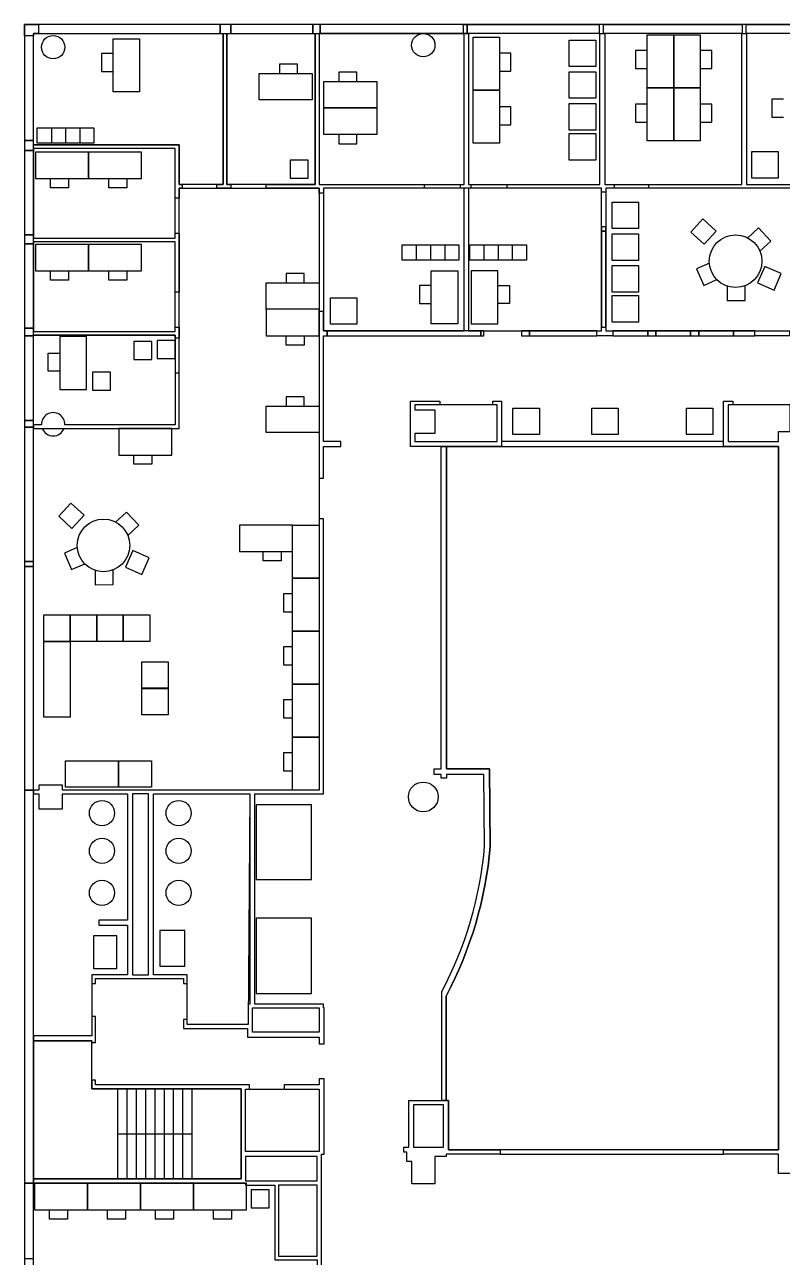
# Model space of a CAD drawing. Extents: x -199 to 9291, y 516 to 6424.
# Drawn here: x -199 to 1780, y 3204 to 6424 of the extents above; entities that cross this region are included whole.
import ezdxf

# ---------------------------------------------------------------- set-up
doc = ezdxf.new("R2010")
doc.units = 0
doc.header["$MEASUREMENT"] = 0
for name, color, linetype in [('0_VOID', 7, 'CONTINUOUS'), ('CHAIR', 142, 'CONTINUOUS'), ('ELEVATORS_PRIMARY', 222, 'CONTINUOUS'), ('ENTRANCE', 2, 'CONTINUOUS'), ('FLOOR', 3, 'CONTINUOUS'), ('FURNITURE', 2, 'CONTINUOUS'), ('OFFICES', 1, 'CONTINUOUS'), ('STAIRS', 2, 'CONTINUOUS'), ('TOILETS', 40, 'CONTINUOUS'), ('WALLS', 6, 'CONTINUOUS')]:
    doc.layers.add(name, color=color, linetype=linetype)

msp = doc.modelspace()

# ---------------------------------------------------------------- linework, layer by layer
at = {"layer": '0_VOID'}
for points in [[(1035, 5431), (820.4, 5431), (820.4, 5418), (872.4, 5418), (872.4, 5356.2), (820.4, 5356.2), (820.4, 5335.1), (1035, 5335.1)], [(1800.6, 5431), (1638.1, 5431), (1638.1, 5335.1), (1769.7, 5335.1), (1769.7, 5361.1), (1800.6, 5361.1)], [(82.4, 3942), (124.6, 3942), (124.6, 4415), (82.4, 4415)], [(396.1, 3855.8), (570, 3855.8), (570, 3792.4), (396.1, 3792.4)], [(378.2, 3642.9), (570, 3642.9), (570, 3480.3), (378.2, 3480.3)], [(565.2, 3467.3), (378.2, 3467.3), (378.2, 3403.9), (565.2, 3403.9)], [(464.4, 3207.2), (565.2, 3207.2), (565.2, 3392.5), (464.4, 3392.5)]]:
    msp.add_lwpolyline(points, close=True, dxfattribs=at)
msp.add_lwpolyline([(1769.7, 3485.2), (1626.7, 3485.2), (1043.1, 3485.2), (908.2, 3485.2), (908.2, 3613.6), (901.7, 3613.6), (901.7, 3886.1, 0.100693), (1017.1, 4276.8), (1015.5, 4480), (903.3, 4480), (903.3, 5322.1), (1046.3, 5322.1), (1626.7, 5322.1), (1769.7, 5322.1)], format="xyb", close=True, dxfattribs=at)
at = {"layer": 'CHAIR'}
for points in [[(32.1, 6348.8), (1.5, 6348.8), (1.5, 6301.8), (32.1, 6301.8)], [(1041.3, 6302.6), (1071.3, 6302.6), (1071.3, 6349.6)], [(1071.3, 6349.6), (1041.3, 6349.6)], [(1427.4, 6356.3), (1396.8, 6356.3), (1396.8, 6309.3), (1427.4, 6309.3)], [(1565.8, 6309.3), (1595.8, 6309.3), (1595.8, 6356.3)], [(1595.8, 6356.3), (1565.8, 6356.3)], [(513.9, 6320.9), (466.9, 6320.9), (466.9, 6296.7)], [(513.9, 6296.7), (513.9, 6320.9)], [(668.4, 6300.2), (621.4, 6300.2), (621.4, 6275.9)], [(668.4, 6275.9), (668.4, 6300.2)], [(1427.4, 6216.3), (1396.8, 6216.3), (1396.8, 6169.3), (1427.4, 6169.3)], [(1565.8, 6169.3), (1595.8, 6169.3), (1595.8, 6216.3)], [(1595.8, 6216.3), (1565.8, 6216.3)], [(1782.8, 6229.9), (1752.2, 6229.9), (1752.2, 6182.9), (1782.8, 6182.9)], [(1041.3, 6162.6), (1071.3, 6162.6), (1071.3, 6209.6)], [(1071.3, 6209.6), (1041.3, 6209.6)], [(-166.2, 6154.5), (-17.9, 6154.5), (-17.9, 6114.9), (-166.2, 6114.9), (-166.2, 6154.5)], [(-129.1, 6154.5), (-129.1, 6114.9)], [(-129.1, 6154.5), (-129.1, 6114.9)], [(-92, 6154.5), (-92, 6114.9)], [(-92, 6154.5), (-92, 6114.9)], [(-54.9, 6154.5), (-54.9, 6114.9)], [(-54.9, 6154.5), (-54.9, 6114.9)], [(621.4, 6137.5), (621.4, 6113.3), (668.4, 6113.3), (668.4, 6137.5)], [(541.5, 6070.6), (494.5, 6070.6), (494.5, 6023.6), (541.5, 6023.6), (541.5, 6070.6)], [(-84.2, 5997.8), (-131.2, 5997.8), (-131.2, 6022)], [(-84.2, 6022), (-84.2, 5997.8)], [(67.8, 5997.8), (20.8, 5997.8), (20.8, 6022)], [(67.8, 6022), (67.8, 5997.8)], [(1575.5, 5850.5), (1607.4, 5885), (1572.8, 5916.9), (1541, 5882.3), (1575.5, 5850.5)], [(1721.3, 5832.6), (1749.9, 5859), (1718, 5893.5), (1689.5, 5867.2)], [(1589.4, 5800.8), (1555.8, 5786.1), (1574.7, 5743), (1608.9, 5758.1)], [(-84.2, 5756.7), (-131.2, 5756.7), (-131.2, 5781)], [(-84.2, 5781), (-84.2, 5756.7)], [(67.8, 5756.7), (20.8, 5756.7), (20.8, 5781)], [(67.8, 5781), (67.8, 5756.7)], [(531.5, 5774.1), (484.5, 5774.1), (484.5, 5749.9)], [(531.5, 5749.9), (531.5, 5774.1)], [(1734.2, 5792.6), (1715.3, 5749.5), (1758.4, 5730.7), (1777.2, 5773.8), (1734.2, 5792.6)], [(863.1, 5742.8), (832.5, 5742.8), (832.5, 5695.8), (863.1, 5695.8)], [(1036.8, 5742.8), (1067.4, 5742.8), (1067.4, 5695.8), (1036.8, 5695.8)], [(1636.1, 5741.1), (1636.1, 5703.7), (1683.1, 5703.7), (1683.1, 5742.4)], [(531.5, 5587.2), (484.5, 5587.2), (484.5, 5611.5)], [(531.5, 5611.5), (531.5, 5587.2)], [(133, 5596.3), (86, 5596.3), (86, 5549.3), (133, 5549.3), (133, 5596.3)], [(194, 5598.7), (147, 5598.7), (147, 5551.7), (194, 5551.7), (194, 5598.7)], [(-106.9, 5519.2), (-137.2, 5519.2), (-137.2, 5566.2)], [(-137.2, 5566.2), (-106.9, 5566.2)], [(24.9, 5516.6), (-22, 5516.6), (-22, 5469.6), (24.9, 5469.6), (24.9, 5516.6)], [(531.5, 5452), (484.5, 5452), (484.5, 5427.8)], [(531.5, 5427.8), (531.5, 5452)], [(133.6, 5275.8), (86.6, 5275.8), (86.6, 5300)], [(133.6, 5300), (133.6, 5275.8)], [(-75.4, 5108), (-43.5, 5142.6), (-78.1, 5174.4), (-109.9, 5139.8), (-75.4, 5108)], [(70.4, 5090.1), (99, 5116.5), (67.1, 5151.1), (38.6, 5124.7)], [(-61.5, 5058.3), (-95.1, 5043.6), (-76.2, 5000.6), (-42, 5015.6)], [(83.3, 5050.1), (64.4, 5007.1), (107.5, 4988.2), (126.3, 5031.3), (83.3, 5050.1)], [(471.1, 5023.4), (424.1, 5023.4), (424.1, 5047.6)], [(471.1, 5047.6), (471.1, 5023.4)], [(-14.8, 4998.6), (-14.8, 4961.2), (32.2, 4961.3), (32.2, 4999.9)], [(500.8, 4937.3), (477.3, 4937.3)], [(477.3, 4937.3), (477.3, 4890.3), (500.8, 4890.3)], [(-79.8, 4882.1), (-79.8, 4812.9), (-149, 4812.9), (-149, 4882.1), (-79.8, 4882.1)], [(-79.8, 4882.1), (-79.8, 4812.9), (-149, 4812.9), (-149, 4882.1), (-79.8, 4882.1)], [(-10.6, 4882.1), (-10.6, 4812.9), (-79.8, 4812.9), (-79.8, 4882.1), (-10.6, 4882.1)], [(-10.6, 4882.1), (-10.6, 4812.9), (-79.8, 4812.9), (-79.8, 4882.1), (-10.6, 4882.1)], [(58.6, 4882.1), (58.6, 4812.9), (-10.6, 4812.9), (-10.6, 4882.1), (58.6, 4882.1)], [(58.6, 4882.1), (58.6, 4812.9), (-10.6, 4812.9), (-10.6, 4882.1), (58.6, 4882.1)], [(127.8, 4882.1), (127.8, 4812.9), (58.6, 4812.9), (58.6, 4882.1), (127.8, 4882.1)], [(127.8, 4882.1), (127.8, 4812.9), (58.6, 4812.9), (58.6, 4882.1), (127.8, 4882.1)], [(-79.8, 4812.9), (-79.8, 4614.7), (-149, 4614.7), (-149, 4812.9), (-79.8, 4812.9)], [(-79.8, 4812.9), (-79.8, 4614.7), (-149, 4614.7), (-149, 4812.9), (-79.8, 4812.9)], [(500.8, 4798.9), (477.3, 4798.9)], [(477.3, 4798.9), (477.3, 4751.9), (500.8, 4751.9)], [(176.2, 4760.1), (176.2, 4690.9), (107, 4690.9), (107, 4760.1), (176.2, 4760.1)], [(176.2, 4760.1), (176.2, 4690.9), (107, 4690.9), (107, 4760.1), (176.2, 4760.1)], [(176.2, 4690.4), (176.2, 4621.2), (107, 4621.2), (107, 4690.4), (176.2, 4690.4)], [(500.8, 4660.5), (477.3, 4660.5)], [(477.3, 4660.5), (477.3, 4613.5), (500.8, 4613.5)], [(500.8, 4522), (477.3, 4522)], [(477.3, 4522), (477.3, 4475.1), (500.8, 4475.1)], [(440, 3380.5), (393, 3380.5), (393, 3333.5), (440, 3333.5), (440, 3380.5)], [(-87.1, 3303.9), (-134.1, 3303.9), (-134.1, 3328.2)], [(-87.1, 3328.2), (-87.1, 3303.9)], [(64.9, 3303.9), (17.9, 3303.9), (17.9, 3328.2)], [(64.9, 3328.2), (64.9, 3303.9)], [(189.7, 3303.9), (142.7, 3303.9), (142.7, 3328.2)], [(189.7, 3328.2), (189.7, 3303.9)], [(341.7, 3303.9), (294.7, 3303.9), (294.7, 3328.2)], [(341.7, 3328.2), (341.7, 3303.9)]]:
    msp.add_lwpolyline(points, dxfattribs=at)
at = {"layer": 'ELEVATORS_PRIMARY'}
for points in [[(550.5, 4385.8), (405.9, 4385.8), (405.9, 4190.7), (550.5, 4190.7)], [(405.9, 3893.2), (550.5, 3893.2), (550.5, 4089.9), (405.9, 4089.9)]]:
    msp.add_lwpolyline(points, close=True, dxfattribs=at)
at = {"layer": 'ENTRANCE'}
for points in [[(550.5, 4385.8), (405.9, 4385.8), (405.9, 4190.7), (550.5, 4190.7)], [(405.9, 3893.2), (550.5, 3893.2), (550.5, 4089.9), (405.9, 4089.9)]]:
    msp.add_lwpolyline(points, close=True, dxfattribs=at)
at = {"layer": 'FLOOR'}
msp.add_lwpolyline([(-198.9, 1423.9), (4799.9, 1423.9), (4799.9, 1581.6), (5206.3, 1581.6), (5206.3, 516), (9290.6, 516), (9290.6, 6307.2), (5206.3, 6307.2), (5206.3, 5912.2), (4799.9, 5912.2), (4799.9, 6424.3), (-198.9, 6424.3)], close=True, dxfattribs=at)
at = {"layer": 'FURNITURE'}
for points in [[(101.3, 6249), (32.1, 6249), (32.1, 6387.4), (101.3, 6387.4), (101.3, 6249)], [(101.3, 6249), (32.1, 6249), (32.1, 6387.4), (101.3, 6387.4), (101.3, 6249)], [(1041.3, 6252.8), (972.1, 6252.8), (972.1, 6391.2), (1041.3, 6391.2), (1041.3, 6252.8)], [(1041.3, 6252.8), (972.1, 6252.8), (972.1, 6391.2), (1041.3, 6391.2), (1041.3, 6252.8)], [(1292.6, 6383.9), (1292.6, 6314.7), (1223.4, 6314.7), (1223.4, 6383.9), (1292.6, 6383.9)], [(1292.6, 6383.9), (1292.6, 6314.7), (1223.4, 6314.7), (1223.4, 6383.9), (1292.6, 6383.9)], [(1496.6, 6259.5), (1427.4, 6259.5), (1427.4, 6397.9), (1496.6, 6397.9), (1496.6, 6259.5)], [(1496.6, 6259.5), (1427.4, 6259.5), (1427.4, 6397.9), (1496.6, 6397.9), (1496.6, 6259.5)], [(1565.8, 6259.5), (1496.6, 6259.5), (1496.6, 6397.9), (1565.8, 6397.9), (1565.8, 6259.5)], [(1565.8, 6259.5), (1496.6, 6259.5), (1496.6, 6397.9), (1565.8, 6397.9), (1565.8, 6259.5)], [(552.4, 6296.7), (552.4, 6227.5), (414, 6227.5), (414, 6296.7), (552.4, 6296.7)], [(552.4, 6296.7), (552.4, 6227.5), (414, 6227.5), (414, 6296.7), (552.4, 6296.7)], [(1292.6, 6301), (1292.6, 6231.8), (1223.4, 6231.8), (1223.4, 6301), (1292.6, 6301)], [(1292.6, 6301), (1292.6, 6231.8), (1223.4, 6231.8), (1223.4, 6301), (1292.6, 6301)], [(720.5, 6275.9), (720.5, 6206.7), (582.1, 6206.7), (582.1, 6275.9), (720.5, 6275.9)], [(720.5, 6275.9), (720.5, 6206.7), (582.1, 6206.7), (582.1, 6275.9), (720.5, 6275.9)], [(1041.3, 6114.4), (972.1, 6114.4), (972.1, 6252.8), (1041.3, 6252.8), (1041.3, 6114.4)], [(1041.3, 6114.4), (972.1, 6114.4), (972.1, 6252.8), (1041.3, 6252.8), (1041.3, 6114.4)], [(1496.6, 6121.1), (1427.4, 6121.1), (1427.4, 6259.5), (1496.6, 6259.5), (1496.6, 6121.1)], [(1496.6, 6121.1), (1427.4, 6121.1), (1427.4, 6259.5), (1496.6, 6259.5), (1496.6, 6121.1)], [(1565.8, 6121.1), (1496.6, 6121.1), (1496.6, 6259.5), (1565.8, 6259.5), (1565.8, 6121.1)], [(1565.8, 6121.1), (1496.6, 6121.1), (1496.6, 6259.5), (1565.8, 6259.5), (1565.8, 6121.1)], [(1292.6, 6218.1), (1292.6, 6148.9), (1223.4, 6148.9), (1223.4, 6218.1), (1292.6, 6218.1)], [(1292.6, 6218.1), (1292.6, 6148.9), (1223.4, 6148.9), (1223.4, 6218.1), (1292.6, 6218.1)], [(720.5, 6206.7), (720.5, 6137.5), (582.1, 6137.5), (582.1, 6206.7), (720.5, 6206.7)], [(720.5, 6206.7), (720.5, 6137.5), (582.1, 6137.5), (582.1, 6206.7), (720.5, 6206.7)], [(1292.6, 6139.9), (1292.6, 6070.6), (1223.4, 6070.6), (1223.4, 6139.9), (1292.6, 6139.9)], [(1292.6, 6139.9), (1292.6, 6070.6), (1223.4, 6070.6), (1223.4, 6139.9), (1292.6, 6139.9)], [(-32.1, 6022), (-32.1, 6091.2), (-170.5, 6091.2), (-170.5, 6022), (-32.1, 6022)], [(-32.1, 6022), (-32.1, 6091.2), (-170.5, 6091.2), (-170.5, 6022), (-32.1, 6022)], [(106.3, 6022), (106.3, 6091.2), (-32.1, 6091.2), (-32.1, 6022), (106.3, 6022)], [(106.3, 6022), (106.3, 6091.2), (-32.1, 6091.2), (-32.1, 6022), (106.3, 6022)], [(1769.2, 6092.8), (1769.2, 6023.6), (1700, 6023.6), (1700, 6092.8), (1769.2, 6092.8)], [(1404.4, 5960.6), (1404.4, 5891.4), (1335.2, 5891.4), (1335.2, 5960.6), (1404.4, 5960.6)], [(1404.4, 5960.6), (1404.4, 5891.4), (1335.2, 5891.4), (1335.2, 5960.6), (1404.4, 5960.6)], [(1404.4, 5877.7), (1404.4, 5808.5), (1335.2, 5808.5), (1335.2, 5877.7), (1404.4, 5877.7)], [(1404.4, 5877.7), (1404.4, 5808.5), (1335.2, 5808.5), (1335.2, 5877.7), (1404.4, 5877.7)], [(-32.1, 5781), (-32.1, 5850.2), (-170.5, 5850.2), (-170.5, 5781), (-32.1, 5781)], [(-32.1, 5781), (-32.1, 5850.2), (-170.5, 5850.2), (-170.5, 5781), (-32.1, 5781)], [(106.3, 5781), (106.3, 5850.2), (-32.1, 5850.2), (-32.1, 5781), (106.3, 5781)], [(106.3, 5781), (106.3, 5850.2), (-32.1, 5850.2), (-32.1, 5781), (106.3, 5781)], [(786.9, 5848.7), (935.2, 5848.7), (935.2, 5809.2), (786.9, 5809.2), (786.9, 5848.7)], [(824, 5848.7), (824, 5809.2)], [(824, 5848.7), (824, 5809.2)], [(861.1, 5848.7), (861.1, 5809.2)], [(861.1, 5848.7), (861.1, 5809.2)], [(898.2, 5848.7), (898.2, 5809.2)], [(898.2, 5848.7), (898.2, 5809.2)], [(963.4, 5848.7), (1111.7, 5848.7), (1111.7, 5809.2), (963.4, 5809.2), (963.4, 5848.7)], [(1000.5, 5848.7), (1000.5, 5809.2)], [(1000.5, 5848.7), (1000.5, 5809.2)], [(1037.6, 5848.7), (1037.6, 5809.2)], [(1037.6, 5848.7), (1037.6, 5809.2)], [(1074.7, 5848.7), (1074.7, 5809.2)], [(1074.7, 5848.7), (1074.7, 5809.2)], [(932.3, 5643), (863.1, 5643), (863.1, 5781.4), (932.3, 5781.4), (932.3, 5643)], [(932.3, 5643), (863.1, 5643), (863.1, 5781.4), (932.3, 5781.4), (932.3, 5643)], [(967.6, 5643), (1036.8, 5643), (1036.8, 5781.4), (967.6, 5781.4), (967.6, 5643)], [(967.6, 5643), (1036.8, 5643), (1036.8, 5781.4), (967.6, 5781.4), (967.6, 5643)], [(1404.4, 5794.8), (1404.4, 5725.6), (1335.2, 5725.6), (1335.2, 5794.8), (1404.4, 5794.8)], [(1404.4, 5794.8), (1404.4, 5725.6), (1335.2, 5725.6), (1335.2, 5794.8), (1404.4, 5794.8)], [(570, 5749.9), (570, 5680.7), (431.6, 5680.7), (431.6, 5749.9), (570, 5749.9)], [(570, 5749.9), (570, 5680.7), (431.6, 5680.7), (431.6, 5749.9), (570, 5749.9)], [(669, 5710.6), (669, 5641.4), (599.8, 5641.4), (599.8, 5710.6), (669, 5710.6)], [(1404.4, 5716.5), (1404.4, 5647.3), (1335.2, 5647.3), (1335.2, 5716.5), (1404.4, 5716.5)], [(1404.4, 5716.5), (1404.4, 5647.3), (1335.2, 5647.3), (1335.2, 5716.5), (1404.4, 5716.5)], [(570, 5611.5), (570, 5680.7), (431.6, 5680.7), (431.6, 5611.5), (570, 5611.5)], [(570, 5611.5), (570, 5680.7), (431.6, 5680.7), (431.6, 5611.5), (570, 5611.5)], [(-106.9, 5470.8), (-37.7, 5470.8), (-37.7, 5609.2), (-106.9, 5609.2), (-106.9, 5470.8)], [(570, 5427.8), (570, 5358.6), (431.6, 5358.6), (431.6, 5427.8), (570, 5427.8)], [(570, 5427.8), (570, 5358.6), (431.6, 5358.6), (431.6, 5427.8), (570, 5427.8)], [(1145.6, 5422.6), (1145.6, 5353.3), (1076.4, 5353.3), (1076.4, 5422.6), (1145.6, 5422.6)], [(1351.5, 5422.6), (1351.5, 5353.3), (1282.3, 5353.3), (1282.3, 5422.6), (1351.5, 5422.6)], [(1598.6, 5422.6), (1598.6, 5353.3), (1529.4, 5353.3), (1529.4, 5422.6), (1598.6, 5422.6)], [(185.7, 5300), (185.7, 5369.2), (47.3, 5369.2), (47.3, 5300), (185.7, 5300)], [(185.7, 5300), (185.7, 5369.2), (47.3, 5369.2), (47.3, 5300), (185.7, 5300)], [(500.8, 5047.6), (500.8, 5116.8), (362.4, 5116.8), (362.4, 5047.6), (500.8, 5047.6)], [(500.8, 5047.6), (500.8, 5116.8), (362.4, 5116.8), (362.4, 5047.6), (500.8, 5047.6)], [(500.8, 5116.8), (570, 5116.8), (570, 4978.4), (500.8, 4978.4), (500.8, 5116.8)], [(500.8, 5116.8), (570, 5116.8), (570, 4978.4), (500.8, 4978.4), (500.8, 5116.8)], [(500.8, 4978.4), (570, 4978.4), (570, 4840), (500.8, 4840), (500.8, 4978.4)], [(500.8, 4978.4), (570, 4978.4), (570, 4840), (500.8, 4840), (500.8, 4978.4)], [(500.8, 4840), (570, 4840), (570, 4701.6), (500.8, 4701.6), (500.8, 4840)], [(500.8, 4840), (570, 4840), (570, 4701.6), (500.8, 4701.6), (500.8, 4840)], [(500.8, 4701.6), (570, 4701.6), (570, 4563.2), (500.8, 4563.2), (500.8, 4701.6)], [(500.8, 4701.6), (570, 4701.6), (570, 4563.2), (500.8, 4563.2), (500.8, 4701.6)], [(500.8, 4563.2), (570, 4563.2), (570, 4424.8), (500.8, 4424.8), (500.8, 4563.2)], [(500.8, 4563.2), (570, 4563.2), (570, 4424.8), (500.8, 4424.8), (500.8, 4563.2)], [(46.1, 4501.1), (46.1, 4431.9), (-92.3, 4431.9), (-92.3, 4501.1), (46.1, 4501.1)], [(46.1, 4501.1), (46.1, 4431.9), (-92.3, 4431.9), (-92.3, 4501.1), (46.1, 4501.1)], [(46.1, 4431.9), (46.1, 4501.1), (132.7, 4501.1), (132.7, 4431.9), (46.1, 4431.9)], [(46.1, 4431.9), (46.1, 4501.1), (132.7, 4501.1), (132.7, 4431.9), (46.1, 4431.9)], [(-35, 3328.2), (-35, 3397.4), (-173.4, 3397.4), (-173.4, 3328.2), (-35, 3328.2)], [(-35, 3328.2), (-35, 3397.4), (-173.4, 3397.4), (-173.4, 3328.2), (-35, 3328.2)], [(103.4, 3328.2), (103.4, 3397.4), (-35, 3397.4), (-35, 3328.2), (103.4, 3328.2)], [(103.4, 3328.2), (103.4, 3397.4), (-35, 3397.4), (-35, 3328.2), (103.4, 3328.2)], [(241.8, 3328.2), (241.8, 3397.4), (103.4, 3397.4), (103.4, 3328.2), (241.8, 3328.2)], [(241.8, 3328.2), (241.8, 3397.4), (103.4, 3397.4), (103.4, 3328.2), (241.8, 3328.2)], [(380.2, 3328.2), (380.2, 3397.4), (241.8, 3397.4), (241.8, 3328.2), (380.2, 3328.2)], [(380.2, 3328.2), (380.2, 3397.4), (241.8, 3397.4), (241.8, 3328.2), (380.2, 3328.2)]]:
    msp.add_lwpolyline(points, dxfattribs=at)
for centre in [(1657.9, 5806.3), (7, 5063.8)]:
    msp.add_circle(centre, 68.7, dxfattribs=at)
at = {"layer": 'OFFICES'}
for points in [[(319.7, 6006.5), (204.3, 6006.5), (204.3, 6110.5), (-176.1, 6110.5), (-176.1, 6401.5), (319.7, 6401.5)], [(560.3, 6006.5), (329.5, 6006.5), (329.5, 6401.5), (560.3, 6401.5)], [(948.8, 6401.5), (570, 6401.5), (570, 6006.5), (948.8, 6006.5)], [(960.2, 6006.5), (1303.2, 6006.5), (1303.2, 6401.5), (960.2, 6401.5)], [(1673.8, 6401.5), (1316.2, 6401.5), (1316.2, 6006.5), (1673.8, 6006.5)], [(1686.8, 6006.5), (2031.5, 6006.5), (2031.5, 6401.5), (1686.8, 6401.5)], [(-176.1, 5866.7), (194.5, 5866.7), (194.5, 6100.8), (-176.1, 6100.8)], [(570, 5996.7), (570, 4424.8), (-99.7, 4424.8), (-99.7, 4437.8), (-161.5, 4437.8), (-161.5, 4424.8), (-176.1, 4424.8), (-176.1, 5369.2), (-152.8, 5369.2), (204.3, 5369.2), (204.3, 5996.7)], [(948.8, 5996.7), (581.4, 5996.7), (581.4, 5624.5), (948.8, 5624.5)], [(1308.1, 5996.7), (960.2, 5996.7), (960.2, 5624.5), (1308.1, 5624.5)], [(2029.8, 5996.7), (1319.4, 5996.7), (1319.4, 5624.5), (2029.8, 5624.5)], [(194.5, 5856.9), (-176.1, 5856.9), (-176.1, 5622.8), (194.5, 5622.8)], [(565.2, 3052.8), (558.7, 3052.8), (466, 3052.8), (241.7, 3052.8), (-176.1, 3052.8), (-176.1, 3184.4), (-176.1, 3200.7), (-176.1, 3397.4), (378.2, 3397.4), (378.2, 3392.5), (454.6, 3392.5), (454.6, 3197.4), (565.2, 3197.4)]]:
    msp.add_lwpolyline(points, close=True, dxfattribs=at)
msp.add_lwpolyline([(194.5, 5513.9), (194.5, 5379), (-93.9, 5379, 1.041042), (-154.8, 5379), (-176.1, 5379), (-176.1, 5390.4), (-176.1, 5611.5), (-176.1, 5613.1), (194.5, 5613.1), (194.5, 5605)], format="xyb", close=True, dxfattribs=at)
at = {"layer": 'STAIRS'}
for p, q in [((43.9, 3644.5), (43.9, 3408.8)), ((68.1, 3644.5), (68.1, 3408.8)), ((92.4, 3644.5), (92.4, 3408.8)), ((116.6, 3644.5), (116.6, 3408.8)), ((140.9, 3644.5), (140.9, 3408.8)), ((165.1, 3644.5), (165.1, 3408.8)), ((189.4, 3644.5), (189.4, 3408.8)), ((213.7, 3644.5), (213.7, 3408.8)), ((237.9, 3644.5), (237.9, 3408.8)), ((43.9, 3526.6), (237.9, 3526.6))]:
    msp.add_line(p, q, dxfattribs=at)
msp.add_lwpolyline([(-23.3, 3769.7), (-176.1, 3769.7), (-176.1, 3408.8), (366.8, 3408.8), (366.8, 3644.5), (-23.3, 3644.5)], close=True, dxfattribs=at)
msp.add_lwpolyline([(-23.3, 3769.7), (-176.1, 3769.7), (-176.1, 3408.8), (366.8, 3408.8), (366.8, 3644.5), (-23.3, 3644.5)], close=True, dxfattribs=at)
msp.add_lwpolyline([(-23.3, 3769.7), (-176.1, 3769.7), (-176.1, 3408.8), (366.8, 3408.8), (366.8, 3644.5), (-23.3, 3644.5)], close=True, dxfattribs=at)
at = {"layer": 'TOILETS'}
for points in [[(-176.1, 3782.7), (-176.1, 4415), (-161.5, 4415), (-161.5, 4376), (-99.7, 4376), (-99.7, 4415), (69.4, 4415), (69.4, 4085), (-5.4, 4085), (-5.4, 4072), (69.4, 4072), (69.4, 3942), (-23.3, 3942), (-23.3, 3782.7)], [(-176.1, 3782.7), (-176.1, 4415), (-161.5, 4415), (-161.5, 4376), (-99.7, 4376), (-99.7, 4415), (69.4, 4415), (69.4, 4085), (-5.4, 4085), (-5.4, 4072), (69.4, 4072), (69.4, 3942), (-23.3, 3942), (-23.3, 3782.7)], [(-176.1, 3782.7), (-176.1, 4415), (-161.5, 4415), (-161.5, 4376), (-99.7, 4376), (-99.7, 4415), (69.4, 4415), (69.4, 4085), (-5.4, 4085), (-5.4, 4072), (69.4, 4072), (69.4, 3942), (-23.3, 3942), (-23.3, 3782.7)], [(225.4, 3811.9), (225.4, 3942), (137.6, 3942), (137.6, 4415), (389.6, 4415), (384.7, 3811.9)], [(225.4, 3811.9), (225.4, 3942), (137.6, 3942), (137.6, 4415), (389.6, 4415), (384.7, 3811.9)], [(225.4, 3811.9), (225.4, 3942), (137.6, 3942), (137.6, 4415), (389.6, 4415), (384.7, 3811.9)], [(-18.8, 3958.8), (41.5, 3958.8), (41.5, 4043.8), (-18.8, 4043.8)], [(154, 3964.3), (219.8, 3964.3), (219.8, 4057.5), (154, 4057.5)]]:
    msp.add_lwpolyline(points, close=True, dxfattribs=at)
for centre in [(3.1, 4364.5), (203.3, 4364.5), (3.1, 4265.8), (203.3, 4265.8), (3.1, 4156.2), (203.3, 4156.2)]:
    msp.add_circle(centre, 32.9, dxfattribs=at)
at = {"layer": 'WALLS'}
for points in [[(-163.1, 6424.3), (-163.1, 6401.5), (-176.1, 6401.5), (-176.1, 6395), (-198.9, 6395), (-198.9, 6424.3)], [(-163.1, 6401.5), (311.6, 6401.5), (311.6, 6424.3), (-163.1, 6424.3)], [(311.6, 6401.5), (339.2, 6401.5), (339.2, 6424.3), (311.6, 6424.3)], [(339.2, 6401.5), (553.8, 6401.5), (553.8, 6424.3), (339.2, 6424.3)], [(553.8, 6401.5), (573.3, 6401.5), (573.3, 6424.3), (553.8, 6424.3)], [(573.3, 6401.5), (947.2, 6401.5), (947.2, 6424.3), (573.3, 6424.3)], [(947.2, 6424.3), (956.9, 6424.3), (956.9, 6401.5), (947.2, 6401.5)], [(956.9, 6424.3), (1301.6, 6424.3), (1301.6, 6401.5), (956.9, 6401.5)], [(1312.9, 6424.3), (1301.6, 6424.3), (1301.6, 6401.5), (1312.9, 6401.5)], [(1312.9, 6424.3), (1675.5, 6424.3), (1675.5, 6401.5), (1312.9, 6401.5)], [(1685.2, 6424.3), (1675.5, 6424.3), (1675.5, 6401.5), (1685.2, 6401.5)], [(1685.2, 6424.3), (2031.5, 6424.3), (2031.5, 6401.5), (1685.2, 6401.5)], [(-198.9, 6121.9), (-176.1, 6121.9), (-176.1, 6395), (-198.9, 6395)], [(303.4, 5996.7), (303.4, 6006.5), (319.7, 6006.5), (319.7, 6401.5), (329.5, 6401.5), (329.5, 6006.5), (339.2, 6006.5), (339.2, 5996.7)], [(431.9, 5996.7), (431.9, 6006.5), (560.3, 6006.5), (560.3, 6401.5), (570, 6401.5), (570, 6006.5), (844.8, 6006.5), (844.8, 5996.7), (581.4, 5996.7), (581.4, 5983.7), (570, 5983.7), (570, 5996.7)], [(939.1, 5996.7), (939.1, 6006.5), (948.8, 6006.5), (948.8, 6401.5), (960.2, 6401.5), (960.2, 6006.5), (966.7, 6006.5), (966.7, 5996.7)], [(1061, 5996.7), (1061, 6006.5), (1303.2, 6006.5), (1303.2, 6401.5), (1316.2, 6401.5), (1316.2, 6006.5), (1340.6, 6006.5), (1340.6, 5996.7), (1319.4, 5996.7), (1319.4, 5987), (1308.1, 5987), (1308.1, 5996.7)], [(1431.6, 5996.7), (1431.6, 6006.5), (1673.8, 6006.5), (1673.8, 6401.5), (1686.8, 6401.5), (1686.8, 6006.5), (1922.5, 6006.5), (1922.5, 5996.7)], [(-176.1, 6121.9), (-198.9, 6121.9), (-198.9, 6095.9), (-176.1, 6095.9)], [(-198.9, 5874.8), (-176.1, 5874.8), (-176.1, 6095.9), (-198.9, 6095.9)], [(-176.1, 6110.5), (204.3, 6110.5), (204.3, 6006.5), (212.4, 6006.5), (212.4, 5996.7), (204.3, 5996.7), (204.3, 5970.7), (194.5, 5970.7), (194.5, 6100.8), (-176.1, 6100.8)], [(1308.1, 5884.6), (1319.4, 5884.6), (1319.4, 5895.9), (1308.1, 5895.9)], [(-176.1, 5874.8), (-198.9, 5874.8), (-198.9, 5852), (-176.1, 5852)], [(-176.1, 5866.7), (194.5, 5866.7), (194.5, 5879.7), (204.3, 5879.7), (204.3, 5725.2), (194.5, 5725.2), (194.5, 5856.9), (-176.1, 5856.9)], [(1319.4, 5884.6), (1308.1, 5884.6), (1308.1, 5634.2), (1319.4, 5634.2)], [(-198.9, 5631), (-176.1, 5631), (-176.1, 5852), (-198.9, 5852)], [(570, 5239.2), (581.4, 5239.2), (581.4, 5322.1), (626.9, 5322.1), (626.9, 5335.1), (581.4, 5335.1), (581.4, 5611.5), (591.2, 5611.5), (591.2, 5624.5), (581.4, 5624.5), (581.4, 5674.9), (570, 5674.9)], [(-198.9, 5611.5), (-176.1, 5611.5), (-176.1, 5631), (-198.9, 5631)], [(-198.9, 5390.4), (-176.1, 5390.4), (-176.1, 5611.5), (-198.9, 5611.5)], [(-176.1, 5622.8), (194.5, 5622.8), (194.5, 5634.2), (204.3, 5634.2), (204.3, 5605), (194.5, 5605), (194.5, 5613.1), (-176.1, 5613.1)], [(992.7, 5624.5), (591.2, 5624.5), (591.2, 5611.5), (992.7, 5611.5)], [(1000.8, 5624.5), (992.7, 5624.5), (992.7, 5611.5), (1000.8, 5611.5)], [(1098.4, 5611.5), (1119.5, 5611.5), (1119.5, 5624.5), (1098.4, 5624.5)], [(1295.1, 5624.5), (1119.5, 5624.5), (1119.5, 5611.5), (1295.1, 5611.5)], [(1295.1, 5611.5), (1295.1, 5624.5), (1308.1, 5624.5), (1308.1, 5634.2), (1319.4, 5634.2), (1319.4, 5624.5), (1337.3, 5624.5), (1337.3, 5611.5)], [(1428.4, 5624.5), (1337.3, 5624.5), (1337.3, 5611.5), (1428.4, 5611.5)], [(1428.4, 5611.5), (1449.5, 5611.5), (1449.5, 5624.5), (1428.4, 5624.5)], [(1540.5, 5624.5), (1449.5, 5624.5), (1449.5, 5611.5), (1540.5, 5611.5)], [(1540.5, 5611.5), (1561.7, 5611.5), (1561.7, 5624.5), (1540.5, 5624.5)], [(1561.7, 5611.5), (1652.7, 5611.5), (1652.7, 5624.5), (1561.7, 5624.5)], [(1652.7, 5611.5), (1708, 5611.5), (1708, 5624.5), (1652.7, 5624.5)], [(1708, 5624.5), (1799, 5624.5), (1799, 5611.5), (1708, 5611.5)], [(885.4, 5440.8), (885.4, 5431), (820.4, 5431), (820.4, 5418), (872.4, 5418), (872.4, 5356.2), (820.4, 5356.2), (820.4, 5335.1), (1035, 5335.1), (1035, 5431), (1023.6, 5431), (1023.6, 5440.8), (1046.3, 5440.8), (1046.3, 5322.1), (903.3, 5322.1), (809, 5322.1), (809, 5440.8)], [(-176.1, 5390.4), (-198.9, 5390.4), (-198.9, 5372.5), (-176.1, 5372.5)], [(-198.9, 5021.4), (-176.1, 5021.4), (-176.1, 5372.5), (-198.9, 5372.5)], [(1626.7, 5335.1), (1046.3, 5335.1), (1046.3, 5322.1), (1626.7, 5322.1)], [(-198.9, 5008.4), (-176.1, 5008.4), (-176.1, 5021.4), (-198.9, 5021.4)], [(-198.9, 4424.8), (-176.1, 4424.8), (-176.1, 5008.4), (-198.9, 5008.4)], [(-198.9, 3397.4), (-176.1, 3397.4), (-176.1, 4424.8), (-198.9, 4424.8)], [(82.4, 3942), (124.6, 3942), (124.6, 4415), (82.4, 4415)], [(-176.1, 3769.7), (-23.3, 3769.7), (-23.3, 3764.8), (-13.5, 3764.8), (-13.5, 3833), (-23.3, 3833), (-23.3, 3782.7), (-176.1, 3782.7)], [(396.1, 3855.8), (570, 3855.8), (570, 3792.4), (396.1, 3792.4)], [(812.3, 3395.8), (812.3, 3454.3), (799.3, 3454.3), (799.3, 3478.7), (791.1, 3478.7), (791.1, 3491.7), (804.1, 3491.7), (804.1, 3613.6), (908.2, 3613.6), (908.2, 3485.2), (1043.1, 3485.2), (1043.1, 3473.8), (901.7, 3473.8), (901.7, 3467.3), (872.4, 3467.3), (872.4, 3395.8)], [(817.1, 3491.7), (895.2, 3491.7), (895.2, 3602.2), (817.1, 3602.2)], [(1043.1, 3473.8), (1626.7, 3473.8), (1626.7, 3485.2), (1043.1, 3485.2)], [(378.2, 3403.9), (565.2, 3403.9), (565.2, 3467.3), (378.2, 3467.3)], [(-198.9, 3200.7), (-176.1, 3200.7), (-176.1, 3397.4), (-198.9, 3397.4)], [(464.4, 3207.2), (565.2, 3207.2), (565.2, 3392.5), (464.4, 3392.5)]]:
    msp.add_lwpolyline(points, close=True, dxfattribs=at)
for points in [[(-95.9, 5369.2), (204.3, 5369.2), (204.3, 5513.9), (194.5, 5513.9), (194.5, 5379), (-93.9, 5379, 1.041042), (-154.8, 5379), (-176.1, 5379), (-176.1, 5369.2), (-152.8, 5369.2, 0.685836)], [(890.3, 3613.6), (890.3, 3898.1, 0.10213), (1002.5, 4278.5), (1000.8, 4465.4), (903.3, 4465.4), (903.3, 4455.7), (888.7, 4455.7), (888.7, 4465.4), (870.8, 4465.4), (870.8, 4480), (888.7, 4480), (888.7, 5322.1), (903.3, 5322.1), (903.3, 4480), (1015.5, 4480), (1017.1, 4276.8, -0.100693), (901.7, 3886.1), (901.7, 3613.6)]]:
    msp.add_lwpolyline(points, format="xyb", close=True, dxfattribs=at)
for points in [[(2195.6, 3423.4), (1769.7, 3423.4), (1769.7, 3473.8), (1626.7, 3473.8), (1626.7, 3485.2), (1769.7, 3485.2), (1769.7, 5322.1), (1626.7, 5322.1), (1626.7, 5440.8), (1651.1, 5440.8), (1651.1, 5431), (1638.1, 5431), (1638.1, 5335.1), (1769.7, 5335.1), (1769.7, 5361.1), (1800.6, 5361.1)], [(-176.1, 4424.8), (-176.1, 4415), (-161.5, 4415), (-161.5, 4376), (-99.7, 4376), (-99.7, 4415), (69.4, 4415), (69.4, 4085), (-5.4, 4085), (-5.4, 4072), (69.4, 4072), (69.4, 3942), (-23.3, 3942), (-23.3, 3919.2), (-13.5, 3919.2), (-13.5, 3932.2), (215.7, 3932.2), (215.7, 3919.2), (225.4, 3919.2), (225.4, 3942), (137.6, 3942), (137.6, 4415), (389.6, 4415), (389.6, 3865.6), (384.7, 3865.6), (384.7, 3811.9), (225.4, 3811.9), (225.4, 3824.9), (215.7, 3824.9), (215.7, 3802.2), (383.1, 3802.2), (383.1, 3779.4), (570, 3779.4), (570, 3761.5), (583.1, 3761.5), (583.1, 3855.8), (581.4, 3855.8), (581.4, 3865.6), (402.6, 3865.6), (402.6, 4415), (581.4, 4415), (581.4, 5133.5), (570, 5133.5), (570, 4424.8), (-99.7, 4424.8), (-99.7, 4437.8), (-161.5, 4437.8), (-161.5, 4424.8), (-176.1, 4424.8)], [(576.5, 3043), (576.5, 3473.8), (583.1, 3473.8), (583.1, 3478.7), (583.1, 3670.5), (570, 3670.5), (570, 3654.2), (479, 3654.2), (479, 3642.9), (570, 3642.9), (570, 3480.3), (378.2, 3480.3), (378.2, 3642.9), (388, 3642.9), (388, 3654.2), (-13.5, 3654.2), (-13.5, 3667.2), (-23.3, 3667.2), (-23.3, 3644.5), (366.8, 3644.5), (366.8, 3408.8), (-176.1, 3408.8), (-176.1, 3397.4), (378.2, 3397.4), (378.2, 3392.5), (454.6, 3392.5), (454.6, 3197.4)]]:
    msp.add_lwpolyline(points, dxfattribs=at)
for centre, radius in [((-124.4, 6365.3), 30.5), ((842.2, 6370.7), 30.5), ((842.3, 4406.7), 38.9)]:
    msp.add_circle(centre, radius, dxfattribs=at)

doc.saveas('drawing.dxf')
